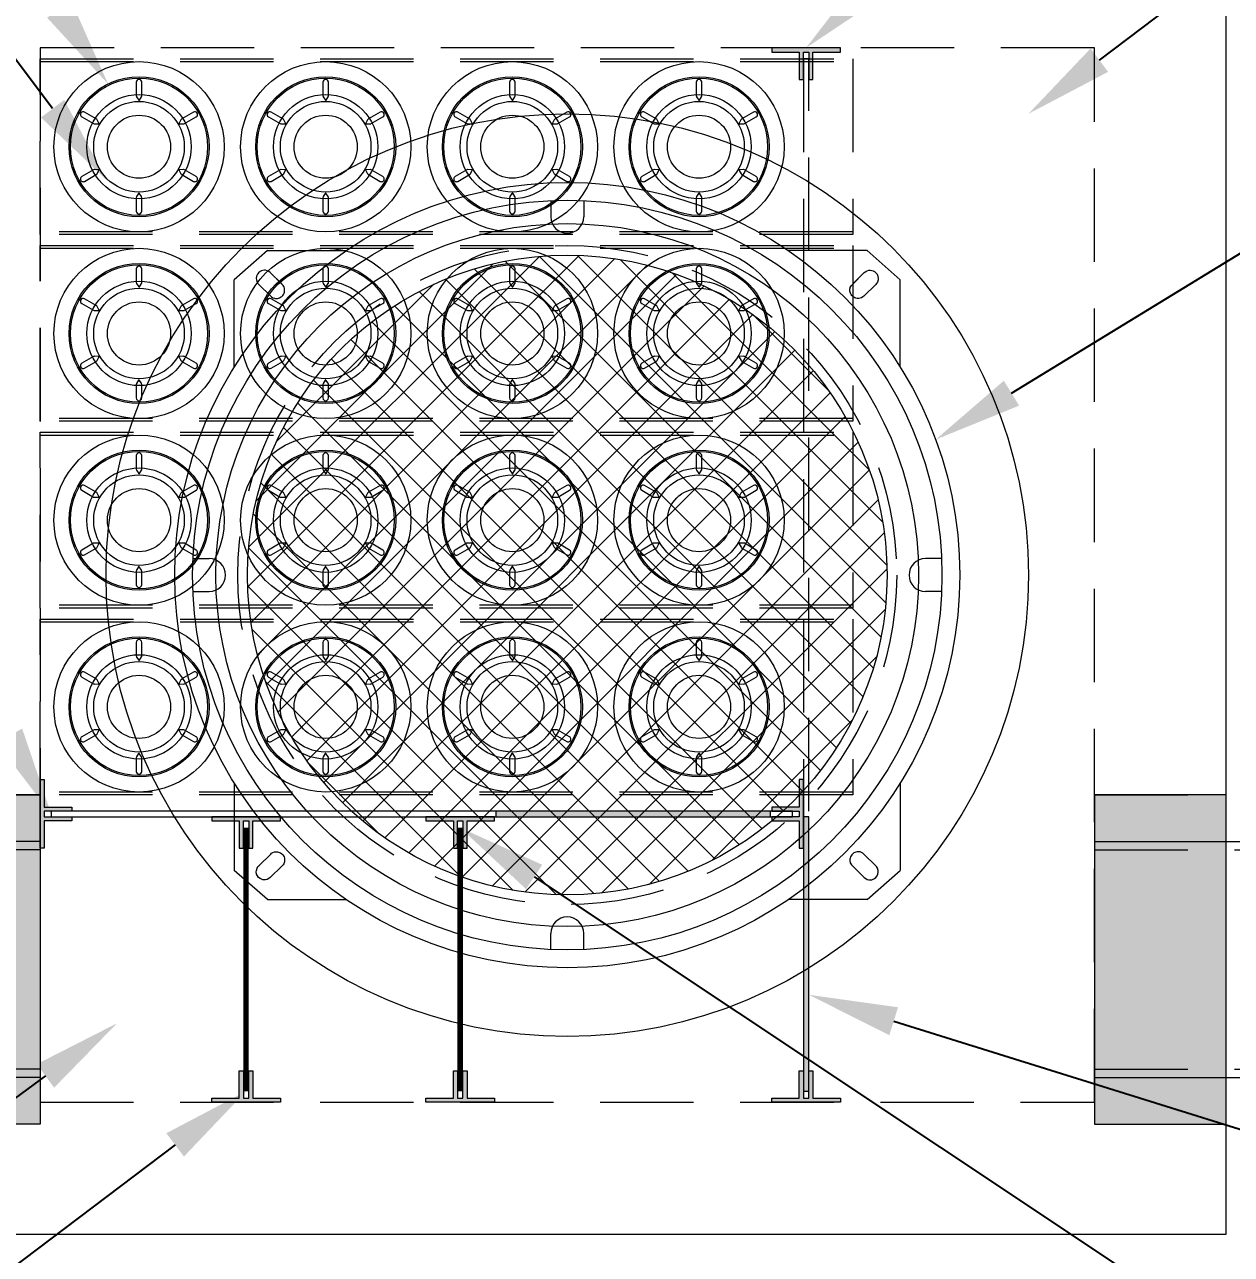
# Model space of a CAD drawing. Extents: x -1 to 216, y -5 to 280.
# Drawn here: x 99.44 to 131.76, y 171.05 to 203.98 of the extents above; entities that cross this region are included whole.
import ezdxf
from ezdxf import colors
from ezdxf.entities.mleader import LeaderData, LeaderLine
from ezdxf.math import Vec2, Vec3

# ---------------------------------------------------------------- set-up
doc = ezdxf.new("R2010")
doc.units = 0
doc.header["$LTSCALE"] = 10
doc.header["$MEASUREMENT"] = 0
doc.header["$PDMODE"] = 35
doc.linetypes.add('DASHED2', pattern=[0.375, 0.25, -0.125])
doc.linetypes.add('HIDDEN', pattern=[0.375, 0.25, -0.125])
doc.layers.get('Defpoints').update_dxf_attribs({"linetype": 'CONTINUOUS'})
for name, color, linetype, lineweight in [('CADdetails-1-ANNO', 41, 'CONTINUOUS', 5), ('CADdetails-2-HATCH', 8, 'CONTINUOUS', 5), ('CADdetails-3-FINE', 11, 'CONTINUOUS', 5), ('CADdetails-3-HIDDEN', 11, 'HIDDEN', 5), ('CADdetails-4-LIGHT', 3, 'CONTINUOUS', 13), ('CADdetails-5-MEDIUM', 4, 'CONTINUOUS', 18)]:
    doc.layers.add(name, color=color, linetype=linetype, lineweight=lineweight)
doc.styles.add('CADdetails-DIMENSIONS', font='ARIALN.TTF', dxfattribs={"height": 2.38})
doc.dimstyles.new('CADdetails-DIM', dxfattribs={"dimtxt": 2.38, "dimasz": 2.38, "dimexe": 0.5, "dimexo": 1.5, "dimgap": 1, "dimtad": 0, "dimzin": 0, "dimdsep": 46, "dimtxsty": 'CADdetails-DIMENSIONS', "dimcen": 1, "dimclrd": 256, "dimclre": 256, "dimclrt": 256, "dimadec": 0, "dimazin": 0, "dimtfac": 1, "dimtofl": 0, "dimtmove": 0, "dimatfit": 3, "dimfxl": 1, "dimtolj": 1, "dimtzin": 0, "dimarcsym": 0})

# ---------------------------------------------------------------- blocks, each defined once
blk = doc.blocks.new('*D6')
at = {"layer": 'CADdetails-1-ANNO', "lineweight": -2, "transparency": 16777216}
for p, q in [((99.856, 204.855), (99.856, 216.066)), ((128.087, 204.855), (128.087, 216.066)), ((102.236, 215.566), (112.035, 215.566)), ((125.707, 215.566), (115.908, 215.566))]:
    blk.add_line(p, q, dxfattribs=at)
at = {"layer": 'CADdetails-1-ANNO', "transparency": 16777216}
for points in [[(102.236, 215.962), (102.236, 215.169), (99.856, 215.566)], [(125.707, 215.962), (125.707, 215.169), (128.087, 215.566)]]:
    blk.add_solid(points, dxfattribs=at)
at = {"layer": 'Defpoints', "color": 0, "transparency": 16777216}
for p in [(128.087, 215.566), (99.856, 203.355), (128.087, 203.355)]:
    blk.add_point(p, dxfattribs=at)
at = {"layer": 'CADdetails-1-ANNO', "transparency": 16777216, "insert": (113.971, 215.566), "char_height": 2.38, "attachment_point": 5, "style": 'CADdetails-DIMENSIONS'}
blk.add_mtext("\\A1;4'", dxfattribs=at)
blk = doc.blocks.new('*D7')
at = {"layer": 'CADdetails-1-ANNO', "lineweight": -2, "transparency": 16777216}
for p, q in [((96.328, 208.358), (96.328, 210.96)), ((99.856, 204.855), (99.856, 210.96)), ((93.948, 210.46), (91.568, 210.46)), ((102.236, 210.46), (106.021, 210.46))]:
    blk.add_line(p, q, dxfattribs=at)
at = {"layer": 'CADdetails-1-ANNO', "transparency": 16777216}
for points in [[(93.948, 210.857), (93.948, 210.064), (96.328, 210.46)], [(102.236, 210.857), (102.236, 210.064), (99.856, 210.46)]]:
    blk.add_solid(points, dxfattribs=at)
at = {"layer": 'Defpoints', "color": 0, "transparency": 16777216}
for p in [(96.328, 210.46), (96.328, 206.858), (99.856, 203.355)]:
    blk.add_point(p, dxfattribs=at)
at = {"layer": 'CADdetails-1-ANNO', "transparency": 16777216, "insert": (108.151, 210.46), "char_height": 2.38, "attachment_point": 5, "style": 'CADdetails-DIMENSIONS'}
blk.add_mtext('\\A1;6"', dxfattribs=at)
blk = doc.blocks.new('*D9')
at = {"layer": 'CADdetails-1-ANNO', "lineweight": -2, "transparency": 16777216}
for p, q in [((78.783, 209.264), (78.783, 211.644)), ((94.828, 206.884), (78.283, 206.884)), ((98.356, 203.355), (78.283, 203.355)), ((78.783, 200.975), (78.783, 197.19))]:
    blk.add_line(p, q, dxfattribs=at)
at = {"layer": 'CADdetails-1-ANNO', "transparency": 16777216}
for points in [[(78.386, 209.264), (79.18, 209.264), (78.783, 206.884)], [(78.386, 200.975), (79.18, 200.975), (78.783, 203.355)]]:
    blk.add_solid(points, dxfattribs=at)
at = {"layer": 'Defpoints', "color": 0, "transparency": 16777216}
for p in [(96.328, 206.884), (78.783, 203.355), (99.856, 203.355)]:
    blk.add_point(p, dxfattribs=at)
at = {"layer": 'CADdetails-1-ANNO', "transparency": 16777216, "insert": (78.783, 195.061), "char_height": 2.38, "attachment_point": 5, "rotation": 90, "style": 'CADdetails-DIMENSIONS'}
blk.add_mtext('\\A1;6"', dxfattribs=at)
blk = doc.blocks.new('*D10')
at = {"layer": 'CADdetails-1-ANNO', "lineweight": -2, "transparency": 16777216}
for p, q in [((98.356, 203.355), (72.497, 203.355)), ((72.997, 200.975), (72.997, 190.967)), ((72.997, 177.505), (72.997, 187.094)), ((98.356, 175.125), (72.497, 175.125))]:
    blk.add_line(p, q, dxfattribs=at)
at = {"layer": 'CADdetails-1-ANNO', "transparency": 16777216}
for points in [[(72.601, 200.975), (73.394, 200.975), (72.997, 203.355)], [(72.601, 177.505), (73.394, 177.505), (72.997, 175.125)]]:
    blk.add_solid(points, dxfattribs=at)
at = {"layer": 'Defpoints', "color": 0, "transparency": 16777216}
for p in [(99.856, 203.355), (72.997, 175.125), (99.856, 175.125)]:
    blk.add_point(p, dxfattribs=at)
at = {"layer": 'CADdetails-1-ANNO', "transparency": 16777216, "insert": (72.997, 189.03), "char_height": 2.38, "attachment_point": 5, "rotation": 90, "style": 'CADdetails-DIMENSIONS'}
blk.add_mtext("\\A1;4'", dxfattribs=at)

msp = doc.modelspace()

# ---------------------------------------------------------------- hatches: boundary and pattern name
at = {"layer": 'CADdetails-2-HATCH'}
h = msp.add_hatch(dxfattribs=at)
h.set_pattern_fill('ANSI37', color=256, scale=5.881304)
h.set_pattern_definition([(45, (299.326, -559.113), (-0.5198387, 0.5198387), []), (135, (299.326, -559.113), (-0.5198387, -0.5198387), [])])
edge = h.paths.add_edge_path()
edge.add_arc((113.971, 189.24), 8.565, 0, 360)
h = msp.add_hatch(color=256, dxfattribs=at)
h.dxf.hatch_style = 1
h.paths.add_polyline_path([(99.856, 174.536), (96.328, 174.536), (96.328, 183.358), (99.856, 183.358)])
h = msp.add_hatch(color=256, dxfattribs=at)
h.dxf.hatch_style = 1
h.paths.add_polyline_path([(128.087, 174.536), (131.615, 174.536), (131.615, 183.358), (128.087, 183.358)])
h = msp.add_hatch(color=256, dxfattribs=at)
h.dxf.hatch_style = 1
h.paths.add_polyline_path([(119.412, 182.917), (112.06, 182.917), (112.06, 182.77), (119.412, 182.77)])
h = msp.add_hatch(color=256, dxfattribs=at)
h.dxf.hatch_style = 1
h.paths.add_polyline_path([(120.441, 182.77), (120.294, 182.77), (120.294, 175.419), (120.441, 175.419)])
at = {"layer": 'CADdetails-3-FINE'}
h = msp.add_hatch(color=256, dxfattribs=at)
h.dxf.hatch_style = 1
h.paths.add_polyline_path([(120.184, 203.244), (120.184, 202.509), (120.294, 202.509), (120.294, 203.244), (120.441, 203.244), (120.441, 202.509), (120.551, 202.509), (120.551, 203.244), (121.286, 203.244), (121.286, 203.355), (119.448, 203.355), (119.448, 203.244)])
h = msp.add_hatch(color=256, dxfattribs=at)
h.dxf.hatch_style = 1
h.paths.add_polyline_path([(99.967, 183.028), (100.702, 183.028), (100.702, 182.917), (99.967, 182.917), (99.967, 182.77), (100.702, 182.77), (100.702, 182.66), (99.967, 182.66), (99.967, 181.925), (99.856, 181.925), (99.856, 183.763), (99.967, 183.763)])
h = msp.add_hatch(color=256, dxfattribs=at)
h.dxf.hatch_style = 1
h.paths.add_polyline_path([(120.184, 183.028), (119.448, 183.028), (119.448, 182.917), (120.184, 182.917), (120.184, 182.77), (119.448, 182.77), (119.448, 182.66), (120.184, 182.66), (120.184, 181.925), (120.294, 181.925), (120.294, 183.763), (120.184, 183.763)])
h = msp.add_hatch(color=256, dxfattribs=at)
h.dxf.hatch_style = 1
h.paths.add_polyline_path([(105.186, 182.66), (105.186, 181.925), (105.297, 181.925), (105.297, 182.66), (105.444, 182.66), (105.444, 181.925), (105.554, 181.925), (105.554, 182.66), (106.289, 182.66), (106.289, 182.77), (104.451, 182.77), (104.451, 182.66)])
h = msp.add_hatch(color=256, dxfattribs=at)
h.dxf.hatch_style = 1
h.paths.add_polyline_path([(110.921, 182.66), (110.921, 181.925), (111.031, 181.925), (111.031, 182.66), (111.178, 182.66), (111.178, 181.925), (111.288, 181.925), (111.288, 182.66), (112.023, 182.66), (112.023, 182.77), (110.185, 182.77), (110.185, 182.66)])
h = msp.add_hatch(color=256, dxfattribs=at)
h.dxf.hatch_style = 1
h.paths.add_polyline_path([(105.186, 175.235), (105.186, 175.97), (105.297, 175.97), (105.297, 175.235), (105.444, 175.235), (105.444, 175.97), (105.554, 175.97), (105.554, 175.235), (106.289, 175.235), (106.289, 175.125), (104.451, 175.125), (104.451, 175.235)])
h = msp.add_hatch(color=256, dxfattribs=at)
h.dxf.hatch_style = 1
h.paths.add_polyline_path([(110.921, 175.235), (110.921, 175.97), (111.031, 175.97), (111.031, 175.235), (111.178, 175.235), (111.178, 175.97), (111.288, 175.97), (111.288, 175.235), (112.023, 175.235), (112.023, 175.125), (110.185, 175.125), (110.185, 175.235)])
h = msp.add_hatch(color=256, dxfattribs=at)
h.dxf.hatch_style = 1
h.paths.add_polyline_path([(120.184, 175.235), (120.184, 175.97), (120.294, 175.97), (120.294, 175.235), (120.441, 175.235), (120.441, 175.97), (120.551, 175.97), (120.551, 175.235), (121.286, 175.235), (121.286, 175.125), (119.448, 175.125), (119.448, 175.235)])

# ---------------------------------------------------------------- linework, layer by layer
at = {"layer": 'CADdetails-2-HATCH', "linetype": 'DASHED2'}
for p, q in [((99.856, 202.987), (121.617, 202.987)), ((121.617, 198.429), (99.856, 198.429)), ((99.856, 197.988), (121.617, 197.988)), ((121.617, 193.43), (99.856, 193.43)), ((99.856, 192.989), (121.617, 192.989)), ((121.617, 188.431), (99.856, 188.431)), ((99.856, 187.99), (121.617, 187.99)), ((121.617, 183.432), (99.856, 183.432))]:
    msp.add_line(p, q, dxfattribs=at)
at = {"layer": 'CADdetails-2-HATCH'}
for p, q in [((113.53, 199.265), (113.53, 198.834)), ((114.413, 199.265), (114.413, 198.834)), ((103.946, 189.681), (104.378, 189.681)), ((123.997, 189.681), (123.565, 189.681)), ((103.946, 188.799), (104.378, 188.799)), ((123.997, 188.799), (123.565, 188.799)), ((113.53, 179.214), (113.53, 179.646)), ((114.413, 179.214), (114.413, 179.646))]:
    msp.add_line(p, q, dxfattribs=at)
at = {"layer": 'CADdetails-2-HATCH', "linetype": 'DASHED2'}
for points in [[(99.856, 203.061), (121.617, 203.061), (121.617, 198.356), (99.856, 198.356)], [(99.856, 198.062), (121.617, 198.062), (121.617, 193.357), (99.856, 193.357)], [(99.856, 193.062), (121.617, 193.062), (121.617, 188.357), (99.856, 188.357)], [(99.856, 188.063), (121.617, 188.063), (121.617, 183.358), (99.856, 183.358)]]:
    msp.add_lwpolyline(points, close=True, dxfattribs=at)
at = {"layer": 'CADdetails-2-HATCH'}
for points in [[(102.429, 202.075, 0.143172), (102.439, 202.043), (102.495, 201.956, 0.555128), (102.515, 201.956), (102.568, 202.044, 0.137274), (102.576, 202.074), (102.576, 202.436, 1), (102.429, 202.436)], [(107.429, 202.075, 0.143172), (107.438, 202.043), (107.494, 201.956, 0.555128), (107.514, 201.956), (107.567, 202.044, 0.137274), (107.576, 202.074), (107.576, 202.436, 1), (107.429, 202.436)], [(112.428, 202.075, 0.143172), (112.437, 202.043), (112.493, 201.956, 0.555128), (112.513, 201.956), (112.566, 202.044, 0.137274), (112.575, 202.074), (112.575, 202.436, 1), (112.428, 202.436)], [(117.427, 202.075, 0.143172), (117.436, 202.043), (117.492, 201.956, 0.555128), (117.512, 201.956), (117.565, 202.044, 0.137274), (117.574, 202.074), (117.574, 202.436, 1), (117.427, 202.436)], [(101.283, 201.328, 0.143172), (101.315, 201.32), (101.418, 201.325, 0.555128), (101.428, 201.342), (101.379, 201.432, 0.137274), (101.357, 201.455), (101.044, 201.636, 1), (100.97, 201.508)], [(103.65, 201.455, 0.143172), (103.627, 201.431), (103.579, 201.339, 0.555128), (103.589, 201.322), (103.692, 201.32, 0.137274), (103.723, 201.328), (104.036, 201.508, 1), (103.962, 201.636)], [(106.282, 201.328, 0.143172), (106.314, 201.32), (106.418, 201.325, 0.555128), (106.427, 201.342), (106.378, 201.432, 0.137274), (106.356, 201.455), (106.043, 201.636, 1), (105.969, 201.508)], [(108.649, 201.455, 0.143172), (108.626, 201.431), (108.578, 201.339, 0.555128), (108.588, 201.322), (108.691, 201.32, 0.137274), (108.722, 201.328), (109.035, 201.508, 1), (108.961, 201.636)], [(111.281, 201.328, 0.143172), (111.313, 201.32), (111.417, 201.325, 0.555128), (111.426, 201.342), (111.377, 201.432, 0.137274), (111.355, 201.455), (111.042, 201.636, 1), (110.968, 201.508)], [(113.648, 201.455, 0.143172), (113.625, 201.431), (113.577, 201.339, 0.555128), (113.587, 201.322), (113.69, 201.32, 0.137274), (113.721, 201.328), (114.034, 201.508, 1), (113.961, 201.636)], [(116.28, 201.328, 0.143172), (116.312, 201.32), (116.416, 201.325, 0.555128), (116.426, 201.342), (116.376, 201.432, 0.137274), (116.354, 201.455), (116.041, 201.636, 1), (115.967, 201.508)], [(118.647, 201.455, 0.143172), (118.624, 201.431), (118.576, 201.339, 0.555128), (118.587, 201.322), (118.689, 201.32, 0.137274), (118.72, 201.328), (119.033, 201.508, 1), (118.96, 201.636)], [(101.356, 199.961, 0.143172), (101.379, 199.985), (101.427, 200.077, 0.555128), (101.417, 200.094), (101.314, 200.097, 0.137274), (101.283, 200.089), (100.97, 199.908, 1), (101.044, 199.781)], [(103.723, 200.089, 0.143172), (103.691, 200.096), (103.587, 200.092, 0.555128), (103.578, 200.074), (103.627, 199.984, 0.137274), (103.649, 199.961), (103.962, 199.781, 1), (104.036, 199.908)], [(106.355, 199.961, 0.143172), (106.378, 199.985), (106.426, 200.077, 0.555128), (106.416, 200.094), (106.313, 200.097, 0.137274), (106.282, 200.089), (105.969, 199.908, 1), (106.043, 199.781)], [(108.722, 200.089, 0.143172), (108.69, 200.096), (108.587, 200.092, 0.555128), (108.577, 200.074), (108.626, 199.984, 0.137274), (108.648, 199.961), (108.961, 199.781, 1), (109.035, 199.908)], [(111.355, 199.961, 0.143172), (111.377, 199.985), (111.425, 200.077, 0.555128), (111.415, 200.094), (111.312, 200.097, 0.137274), (111.281, 200.089), (110.968, 199.908, 1), (111.042, 199.781)], [(113.721, 200.089, 0.143172), (113.689, 200.096), (113.586, 200.092, 0.555128), (113.576, 200.074), (113.625, 199.984, 0.137274), (113.648, 199.961), (113.961, 199.781, 1), (114.034, 199.908)], [(116.354, 199.961, 0.143172), (116.376, 199.985), (116.424, 200.077, 0.555128), (116.414, 200.094), (116.311, 200.097, 0.137274), (116.28, 200.089), (115.967, 199.908, 1), (116.041, 199.781)], [(118.72, 200.089, 0.143172), (118.688, 200.096), (118.585, 200.092, 0.555128), (118.575, 200.074), (118.625, 199.984, 0.137274), (118.647, 199.961), (118.96, 199.781, 1), (119.033, 199.908)], [(102.576, 199.342, 0.143172), (102.567, 199.373), (102.511, 199.461, 0.555128), (102.491, 199.46), (102.438, 199.373, 0.137274), (102.429, 199.342), (102.429, 198.981, 1), (102.576, 198.981)], [(107.576, 199.342, 0.143172), (107.566, 199.373), (107.51, 199.461, 0.555128), (107.491, 199.46), (107.437, 199.373, 0.137274), (107.429, 199.342), (107.429, 198.981, 1), (107.576, 198.981)], [(112.575, 199.342, 0.143172), (112.565, 199.373), (112.51, 199.461, 0.555128), (112.49, 199.46), (112.436, 199.373, 0.137274), (112.428, 199.342), (112.428, 198.981, 1), (112.575, 198.981)], [(117.574, 199.342, 0.143172), (117.565, 199.373), (117.509, 199.461, 0.555128), (117.489, 199.46), (117.435, 199.373, 0.137274), (117.427, 199.342), (117.427, 198.981, 1), (117.574, 198.981)], [(102.429, 197.076, 0.143172), (102.439, 197.044), (102.495, 196.957, 0.555128), (102.515, 196.957), (102.568, 197.045, 0.137274), (102.576, 197.075), (102.576, 197.437, 1), (102.429, 197.437)], [(107.429, 197.076, 0.143172), (107.438, 197.044), (107.494, 196.957, 0.555128), (107.514, 196.957), (107.567, 197.045, 0.137274), (107.576, 197.075), (107.576, 197.437, 1), (107.429, 197.437)], [(112.428, 197.076, 0.143172), (112.437, 197.044), (112.493, 196.957, 0.555128), (112.513, 196.957), (112.566, 197.045, 0.137274), (112.575, 197.075), (112.575, 197.437, 1), (112.428, 197.437)], [(117.427, 197.076, 0.143172), (117.436, 197.044), (117.492, 196.957, 0.555128), (117.512, 196.957), (117.565, 197.045, 0.137274), (117.574, 197.075), (117.574, 197.437, 1), (117.427, 197.437)], [(101.283, 196.329, 0.143172), (101.315, 196.321), (101.418, 196.326, 0.555128), (101.428, 196.343), (101.379, 196.433, 0.137274), (101.357, 196.456), (101.044, 196.637, 1), (100.97, 196.509)], [(103.65, 196.456, 0.143172), (103.627, 196.432), (103.579, 196.34, 0.555128), (103.589, 196.323), (103.692, 196.321, 0.137274), (103.723, 196.328), (104.036, 196.509, 1), (103.962, 196.637)], [(106.282, 196.329, 0.143172), (106.314, 196.321), (106.418, 196.326, 0.555128), (106.427, 196.343), (106.378, 196.433, 0.137274), (106.356, 196.456), (106.043, 196.637, 1), (105.969, 196.509)], [(108.649, 196.456, 0.143172), (108.626, 196.432), (108.578, 196.34, 0.555128), (108.588, 196.323), (108.691, 196.321, 0.137274), (108.722, 196.328), (109.035, 196.509, 1), (108.961, 196.637)], [(111.281, 196.329, 0.143172), (111.313, 196.321), (111.417, 196.326, 0.555128), (111.426, 196.343), (111.377, 196.433, 0.137274), (111.355, 196.456), (111.042, 196.637, 1), (110.968, 196.509)], [(113.648, 196.456, 0.143172), (113.625, 196.432), (113.577, 196.34, 0.555128), (113.587, 196.323), (113.69, 196.321, 0.137274), (113.721, 196.328), (114.034, 196.509, 1), (113.961, 196.637)], [(116.28, 196.329, 0.143172), (116.312, 196.321), (116.416, 196.326, 0.555128), (116.426, 196.343), (116.376, 196.433, 0.137274), (116.354, 196.456), (116.041, 196.637, 1), (115.967, 196.509)], [(118.647, 196.456, 0.143172), (118.624, 196.432), (118.576, 196.34, 0.555128), (118.587, 196.323), (118.689, 196.321, 0.137274), (118.72, 196.328), (119.033, 196.509, 1), (118.96, 196.637)], [(101.356, 194.962, 0.143172), (101.379, 194.986), (101.427, 195.078, 0.555128), (101.417, 195.095), (101.314, 195.098, 0.137274), (101.283, 195.09), (100.97, 194.909, 1), (101.044, 194.782)], [(103.723, 195.089, 0.143172), (103.691, 195.097), (103.587, 195.093, 0.555128), (103.578, 195.075), (103.627, 194.985, 0.137274), (103.649, 194.962), (103.962, 194.782, 1), (104.036, 194.909)], [(106.355, 194.962, 0.143172), (106.378, 194.986), (106.426, 195.078, 0.555128), (106.416, 195.095), (106.313, 195.098, 0.137274), (106.282, 195.09), (105.969, 194.909, 1), (106.043, 194.782)], [(108.722, 195.089, 0.143172), (108.69, 195.097), (108.587, 195.093, 0.555128), (108.577, 195.075), (108.626, 194.985, 0.137274), (108.648, 194.962), (108.961, 194.782, 1), (109.035, 194.909)], [(111.355, 194.962, 0.143172), (111.377, 194.986), (111.425, 195.078, 0.555128), (111.415, 195.095), (111.312, 195.098, 0.137274), (111.281, 195.09), (110.968, 194.909, 1), (111.042, 194.782)], [(113.721, 195.089, 0.143172), (113.689, 195.097), (113.586, 195.093, 0.555128), (113.576, 195.075), (113.625, 194.985, 0.137274), (113.648, 194.962), (113.961, 194.782, 1), (114.034, 194.909)], [(116.354, 194.962, 0.143172), (116.376, 194.986), (116.424, 195.078, 0.555128), (116.414, 195.095), (116.311, 195.098, 0.137274), (116.28, 195.09), (115.967, 194.909, 1), (116.041, 194.782)], [(118.72, 195.089, 0.143172), (118.688, 195.097), (118.585, 195.093, 0.555128), (118.575, 195.075), (118.625, 194.985, 0.137274), (118.647, 194.962), (118.96, 194.782, 1), (119.033, 194.909)], [(102.576, 194.343, 0.143172), (102.567, 194.374), (102.511, 194.462, 0.555128), (102.491, 194.461), (102.438, 194.373, 0.137274), (102.429, 194.343), (102.429, 193.981, 1), (102.576, 193.981)], [(107.576, 194.343, 0.143172), (107.566, 194.374), (107.51, 194.462, 0.555128), (107.491, 194.461), (107.437, 194.373, 0.137274), (107.429, 194.343), (107.429, 193.981, 1), (107.576, 193.981)], [(112.575, 194.343, 0.143172), (112.565, 194.374), (112.51, 194.462, 0.555128), (112.49, 194.461), (112.436, 194.373, 0.137274), (112.428, 194.343), (112.428, 193.981, 1), (112.575, 193.981)], [(117.574, 194.343, 0.143172), (117.565, 194.374), (117.509, 194.462, 0.555128), (117.489, 194.461), (117.435, 194.373, 0.137274), (117.427, 194.343), (117.427, 193.981, 1), (117.574, 193.981)], [(102.429, 192.076, 0.143172), (102.439, 192.045), (102.495, 191.957, 0.555128), (102.515, 191.958), (102.568, 192.046, 0.137274), (102.576, 192.076), (102.576, 192.438, 1), (102.429, 192.438)], [(107.429, 192.076, 0.143172), (107.438, 192.045), (107.494, 191.957, 0.555128), (107.514, 191.958), (107.567, 192.046, 0.137274), (107.576, 192.076), (107.576, 192.438, 1), (107.429, 192.438)], [(112.428, 192.076, 0.143172), (112.437, 192.045), (112.493, 191.957, 0.555128), (112.513, 191.958), (112.566, 192.046, 0.137274), (112.575, 192.076), (112.575, 192.438, 1), (112.428, 192.438)], [(117.427, 192.076, 0.143172), (117.436, 192.045), (117.492, 191.957, 0.555128), (117.512, 191.958), (117.565, 192.046, 0.137274), (117.574, 192.076), (117.574, 192.438, 1), (117.427, 192.438)], [(101.283, 191.33, 0.143172), (101.315, 191.322), (101.418, 191.326, 0.555128), (101.428, 191.344), (101.379, 191.434, 0.137274), (101.357, 191.457), (101.044, 191.637, 1), (100.97, 191.51)], [(103.65, 191.457, 0.143172), (103.627, 191.433), (103.579, 191.341, 0.555128), (103.589, 191.324), (103.692, 191.322, 0.137274), (103.723, 191.329), (104.036, 191.51, 1), (103.962, 191.637)], [(106.282, 191.33, 0.143172), (106.314, 191.322), (106.418, 191.326, 0.555128), (106.427, 191.344), (106.378, 191.434, 0.137274), (106.356, 191.457), (106.043, 191.637, 1), (105.969, 191.51)], [(108.649, 191.457, 0.143172), (108.626, 191.433), (108.578, 191.341, 0.555128), (108.588, 191.324), (108.691, 191.322, 0.137274), (108.722, 191.329), (109.035, 191.51, 1), (108.961, 191.637)], [(111.281, 191.33, 0.143172), (111.313, 191.322), (111.417, 191.326, 0.555128), (111.426, 191.344), (111.377, 191.434, 0.137274), (111.355, 191.457), (111.042, 191.637, 1), (110.968, 191.51)], [(113.648, 191.457, 0.143172), (113.625, 191.433), (113.577, 191.341, 0.555128), (113.587, 191.324), (113.69, 191.322, 0.137274), (113.721, 191.329), (114.034, 191.51, 1), (113.961, 191.637)], [(116.28, 191.33, 0.143172), (116.312, 191.322), (116.416, 191.326, 0.555128), (116.426, 191.344), (116.376, 191.434, 0.137274), (116.354, 191.457), (116.041, 191.637, 1), (115.967, 191.51)], [(118.647, 191.457, 0.143172), (118.624, 191.433), (118.576, 191.341, 0.555128), (118.587, 191.324), (118.689, 191.322, 0.137274), (118.72, 191.329), (119.033, 191.51, 1), (118.96, 191.637)], [(101.356, 189.963, 0.143172), (101.379, 189.987), (101.427, 190.079, 0.555128), (101.417, 190.096), (101.314, 190.098, 0.137274), (101.283, 190.091), (100.97, 189.91, 1), (101.044, 189.782)], [(103.723, 190.09, 0.143172), (103.691, 190.098), (103.587, 190.094, 0.555128), (103.578, 190.076), (103.627, 189.986, 0.137274), (103.649, 189.963), (103.962, 189.782, 1), (104.036, 189.91)], [(106.355, 189.963, 0.143172), (106.378, 189.987), (106.426, 190.079, 0.555128), (106.416, 190.096), (106.313, 190.098, 0.137274), (106.282, 190.091), (105.969, 189.91, 1), (106.043, 189.782)], [(108.722, 190.09, 0.143172), (108.69, 190.098), (108.587, 190.094, 0.555128), (108.577, 190.076), (108.626, 189.986, 0.137274), (108.648, 189.963), (108.961, 189.782, 1), (109.035, 189.91)], [(111.355, 189.963, 0.143172), (111.377, 189.987), (111.425, 190.079, 0.555128), (111.415, 190.096), (111.312, 190.098, 0.137274), (111.281, 190.091), (110.968, 189.91, 1), (111.042, 189.782)], [(113.721, 190.09, 0.143172), (113.689, 190.098), (113.586, 190.094, 0.555128), (113.576, 190.076), (113.625, 189.986, 0.137274), (113.648, 189.963), (113.961, 189.782, 1), (114.034, 189.91)], [(116.354, 189.963, 0.143172), (116.376, 189.987), (116.424, 190.079, 0.555128), (116.414, 190.096), (116.311, 190.098, 0.137274), (116.28, 190.091), (115.967, 189.91, 1), (116.041, 189.782)], [(118.72, 190.09, 0.143172), (118.688, 190.098), (118.585, 190.094, 0.555128), (118.575, 190.076), (118.625, 189.986, 0.137274), (118.647, 189.963), (118.96, 189.782, 1), (119.033, 189.91)], [(102.576, 189.343, 0.143172), (102.567, 189.375), (102.511, 189.463, 0.555128), (102.491, 189.462), (102.438, 189.374, 0.137274), (102.429, 189.344), (102.429, 188.982, 1), (102.576, 188.982)], [(107.576, 189.343, 0.143172), (107.566, 189.375), (107.51, 189.463, 0.555128), (107.491, 189.462), (107.437, 189.374, 0.137274), (107.429, 189.344), (107.429, 188.982, 1), (107.576, 188.982)], [(112.575, 189.343, 0.143172), (112.565, 189.375), (112.51, 189.463, 0.555128), (112.49, 189.462), (112.436, 189.374, 0.137274), (112.428, 189.344), (112.428, 188.982, 1), (112.575, 188.982)], [(117.574, 189.343, 0.143172), (117.565, 189.375), (117.509, 189.463, 0.555128), (117.489, 189.462), (117.435, 189.374, 0.137274), (117.427, 189.344), (117.427, 188.982, 1), (117.574, 188.982)], [(102.429, 187.077, 0.143172), (102.439, 187.046), (102.495, 186.958, 0.555128), (102.515, 186.959), (102.568, 187.047, 0.137274), (102.576, 187.077), (102.576, 187.438, 1), (102.429, 187.438)], [(107.429, 187.077, 0.143172), (107.438, 187.046), (107.494, 186.958, 0.555128), (107.514, 186.959), (107.567, 187.047, 0.137274), (107.576, 187.077), (107.576, 187.438, 1), (107.429, 187.438)], [(112.428, 187.077, 0.143172), (112.437, 187.046), (112.493, 186.958, 0.555128), (112.513, 186.959), (112.566, 187.047, 0.137274), (112.575, 187.077), (112.575, 187.438, 1), (112.428, 187.438)], [(117.427, 187.077, 0.143172), (117.436, 187.046), (117.492, 186.958, 0.555128), (117.512, 186.959), (117.565, 187.047, 0.137274), (117.574, 187.077), (117.574, 187.438, 1), (117.427, 187.438)], [(101.283, 186.33, 0.143172), (101.315, 186.323), (101.418, 186.327, 0.555128), (101.428, 186.345), (101.379, 186.435, 0.137274), (101.357, 186.458), (101.044, 186.638, 1), (100.97, 186.511)], [(103.65, 186.458, 0.143172), (103.627, 186.434), (103.579, 186.342, 0.555128), (103.589, 186.325), (103.692, 186.322, 0.137274), (103.723, 186.33), (104.036, 186.511, 1), (103.962, 186.638)], [(106.282, 186.33, 0.143172), (106.314, 186.323), (106.418, 186.327, 0.555128), (106.427, 186.345), (106.378, 186.435, 0.137274), (106.356, 186.458), (106.043, 186.638, 1), (105.969, 186.511)], [(108.649, 186.458, 0.143172), (108.626, 186.434), (108.578, 186.342, 0.555128), (108.588, 186.325), (108.691, 186.322, 0.137274), (108.722, 186.33), (109.035, 186.511, 1), (108.961, 186.638)], [(111.281, 186.33, 0.143172), (111.313, 186.323), (111.417, 186.327, 0.555128), (111.426, 186.345), (111.377, 186.435, 0.137274), (111.355, 186.458), (111.042, 186.638, 1), (110.968, 186.511)], [(113.648, 186.458, 0.143172), (113.625, 186.434), (113.577, 186.342, 0.555128), (113.587, 186.325), (113.69, 186.322, 0.137274), (113.721, 186.33), (114.034, 186.511, 1), (113.961, 186.638)], [(116.28, 186.33, 0.143172), (116.312, 186.323), (116.416, 186.327, 0.555128), (116.426, 186.345), (116.376, 186.435, 0.137274), (116.354, 186.458), (116.041, 186.638, 1), (115.967, 186.511)], [(118.647, 186.458, 0.143172), (118.624, 186.434), (118.576, 186.342, 0.555128), (118.587, 186.325), (118.689, 186.322, 0.137274), (118.72, 186.33), (119.033, 186.511, 1), (118.96, 186.638)], [(101.356, 184.964, 0.143172), (101.379, 184.988), (101.427, 185.08, 0.555128), (101.417, 185.097), (101.314, 185.099, 0.137274), (101.283, 185.091), (100.97, 184.911, 1), (101.044, 184.783)], [(103.723, 185.091, 0.143172), (103.691, 185.099), (103.587, 185.094, 0.555128), (103.578, 185.077), (103.627, 184.987, 0.137274), (103.649, 184.964), (103.962, 184.783, 1), (104.036, 184.911)], [(106.355, 184.964, 0.143172), (106.378, 184.988), (106.426, 185.08, 0.555128), (106.416, 185.097), (106.313, 185.099, 0.137274), (106.282, 185.091), (105.969, 184.911, 1), (106.043, 184.783)], [(108.722, 185.091, 0.143172), (108.69, 185.099), (108.587, 185.094, 0.555128), (108.577, 185.077), (108.626, 184.987, 0.137274), (108.648, 184.964), (108.961, 184.783, 1), (109.035, 184.911)], [(111.355, 184.964, 0.143172), (111.377, 184.988), (111.425, 185.08, 0.555128), (111.415, 185.097), (111.312, 185.099, 0.137274), (111.281, 185.091), (110.968, 184.911, 1), (111.042, 184.783)], [(113.721, 185.091, 0.143172), (113.689, 185.099), (113.586, 185.094, 0.555128), (113.576, 185.077), (113.625, 184.987, 0.137274), (113.648, 184.964), (113.961, 184.783, 1), (114.034, 184.911)], [(116.354, 184.964, 0.143172), (116.376, 184.988), (116.424, 185.08, 0.555128), (116.414, 185.097), (116.311, 185.099, 0.137274), (116.28, 185.091), (115.967, 184.911, 1), (116.041, 184.783)], [(118.72, 185.091, 0.143172), (118.688, 185.099), (118.585, 185.094, 0.555128), (118.575, 185.077), (118.625, 184.987, 0.137274), (118.647, 184.964), (118.96, 184.783, 1), (119.033, 184.911)], [(102.576, 184.344, 0.143172), (102.567, 184.376), (102.511, 184.463, 0.555128), (102.491, 184.463), (102.438, 184.375, 0.137274), (102.429, 184.345), (102.429, 183.983, 1), (102.576, 183.983)], [(107.576, 184.344, 0.143172), (107.566, 184.376), (107.51, 184.463, 0.555128), (107.491, 184.463), (107.437, 184.375, 0.137274), (107.429, 184.345), (107.429, 183.983, 1), (107.576, 183.983)], [(112.575, 184.344, 0.143172), (112.565, 184.376), (112.51, 184.463, 0.555128), (112.49, 184.463), (112.436, 184.375, 0.137274), (112.428, 184.345), (112.428, 183.983, 1), (112.575, 183.983)], [(117.574, 184.344, 0.143172), (117.565, 184.376), (117.509, 184.463, 0.555128), (117.489, 184.463), (117.435, 184.375, 0.137274), (117.427, 184.345), (117.427, 183.983, 1), (117.574, 183.983)]]:
    msp.add_lwpolyline(points, format="xyb", close=True, dxfattribs=at)
at = {"layer": 'CADdetails-2-HATCH', "flags": 128}
for points in [[(106.325, 197.035), (106.016, 197.338), (105.98, 197.366), (105.939, 197.387), (105.892, 197.399), (105.862, 197.401), (105.816, 197.396), (105.779, 197.385), (105.743, 197.366), (105.705, 197.335), (105.672, 197.292), (105.651, 197.245), (105.642, 197.181), (105.645, 197.146), (105.663, 197.086), (105.688, 197.045), (105.708, 197.023), (106.029, 196.71), (106.053, 196.689), (106.091, 196.667), (106.131, 196.653), (106.159, 196.648), (106.183, 196.647), (106.21, 196.648), (106.24, 196.654), (106.268, 196.664), (106.293, 196.677), (106.327, 196.7), (106.351, 196.725), (106.372, 196.755), (106.387, 196.785), (106.397, 196.816), (106.401, 196.843), (106.403, 196.867), (106.401, 196.896), (106.397, 196.918), (106.391, 196.939), (106.379, 196.967), (106.36, 196.997), (106.346, 197.014), (106.183, 197.174)], [(121.618, 197.035), (121.927, 197.338), (121.963, 197.366), (122.004, 197.387), (122.051, 197.399), (122.081, 197.401), (122.127, 197.396), (122.164, 197.385), (122.2, 197.366), (122.238, 197.335), (122.271, 197.292), (122.292, 197.245), (122.301, 197.181), (122.298, 197.146), (122.28, 197.086), (122.255, 197.045), (122.235, 197.023), (121.914, 196.71), (121.89, 196.689), (121.852, 196.667), (121.812, 196.653), (121.784, 196.648), (121.76, 196.647), (121.733, 196.648), (121.703, 196.654), (121.675, 196.664), (121.65, 196.677), (121.616, 196.7), (121.592, 196.725), (121.571, 196.755), (121.556, 196.785), (121.546, 196.816), (121.542, 196.843), (121.54, 196.867), (121.542, 196.896), (121.546, 196.918), (121.552, 196.939), (121.564, 196.967), (121.583, 196.997), (121.597, 197.014), (121.76, 197.174)], [(106.325, 181.444), (106.016, 181.141), (105.98, 181.113), (105.939, 181.092), (105.892, 181.08), (105.862, 181.078), (105.816, 181.083), (105.779, 181.095), (105.743, 181.113), (105.705, 181.144), (105.672, 181.187), (105.651, 181.234), (105.642, 181.299), (105.645, 181.333), (105.663, 181.393), (105.688, 181.434), (105.708, 181.456), (106.029, 181.77), (106.053, 181.79), (106.091, 181.813), (106.131, 181.827), (106.159, 181.831), (106.183, 181.833), (106.21, 181.831), (106.24, 181.825), (106.268, 181.815), (106.293, 181.803), (106.327, 181.779), (106.351, 181.754), (106.372, 181.724), (106.387, 181.695), (106.397, 181.663), (106.401, 181.637), (106.403, 181.612), (106.401, 181.583), (106.397, 181.561), (106.391, 181.54), (106.379, 181.513), (106.36, 181.482), (106.346, 181.465), (106.183, 181.305)], [(121.618, 181.444), (121.927, 181.141), (121.963, 181.113), (122.004, 181.092), (122.051, 181.08), (122.081, 181.078), (122.127, 181.083), (122.164, 181.095), (122.2, 181.113), (122.238, 181.144), (122.271, 181.187), (122.292, 181.234), (122.301, 181.299), (122.298, 181.333), (122.28, 181.393), (122.255, 181.434), (122.235, 181.456), (121.914, 181.77), (121.89, 181.79), (121.852, 181.813), (121.812, 181.827), (121.784, 181.831), (121.76, 181.833), (121.733, 181.831), (121.703, 181.825), (121.675, 181.815), (121.65, 181.803), (121.616, 181.779), (121.592, 181.754), (121.571, 181.724), (121.556, 181.695), (121.546, 181.663), (121.542, 181.637), (121.54, 181.612), (121.542, 181.583), (121.546, 181.561), (121.552, 181.54), (121.564, 181.513), (121.583, 181.482), (121.597, 181.465), (121.76, 181.305)]]:
    msp.add_lwpolyline(points, dxfattribs=at)
at = {"layer": 'CADdetails-2-HATCH'}
for centre, radius in [((102.503, 200.708), 1.875), ((102.503, 200.708), 1.838), ((107.502, 200.708), 1.875), ((107.502, 200.708), 1.838), ((112.501, 200.708), 1.875), ((112.501, 200.708), 1.838), ((117.5, 200.708), 1.875), ((117.5, 200.708), 1.838), ((102.503, 200.708), 1.397), ((102.503, 200.708), 1.213), ((107.502, 200.708), 1.397), ((107.502, 200.708), 1.213), ((112.501, 200.708), 1.397), ((112.501, 200.708), 1.213), ((117.5, 200.708), 1.397), ((117.5, 200.708), 1.213), ((113.971, 189.24), 10.035), ((102.503, 195.709), 1.875), ((113.971, 189.24), 8.565), ((107.502, 195.709), 1.875), ((112.501, 195.709), 1.875), ((117.5, 195.709), 1.875), ((102.503, 195.709), 1.838), ((107.502, 195.709), 1.838), ((112.501, 195.709), 1.838), ((117.5, 195.709), 1.838), ((102.503, 195.709), 1.397), ((102.503, 195.709), 1.213), ((107.502, 195.709), 1.397), ((107.502, 195.709), 1.213), ((112.501, 195.709), 1.397), ((112.501, 195.709), 1.213), ((117.5, 195.709), 1.397), ((117.5, 195.709), 1.213), ((102.503, 190.71), 1.875), ((102.503, 190.71), 1.838), ((107.502, 190.71), 1.875), ((107.502, 190.71), 1.838), ((112.501, 190.71), 1.875), ((112.501, 190.71), 1.838), ((117.5, 190.71), 1.875), ((117.5, 190.71), 1.838), ((102.503, 190.71), 1.397), ((107.502, 190.71), 1.397), ((112.501, 190.71), 1.397), ((117.5, 190.71), 1.397), ((102.503, 190.71), 1.213), ((107.502, 190.71), 1.213), ((112.501, 190.71), 1.213), ((117.5, 190.71), 1.213), ((102.503, 185.711), 1.875), ((102.503, 185.711), 1.838), ((107.502, 185.711), 1.875), ((107.502, 185.711), 1.838), ((112.501, 185.711), 1.875), ((112.501, 185.711), 1.838), ((117.5, 185.711), 1.875), ((117.5, 185.711), 1.838), ((102.503, 185.711), 1.397), ((107.502, 185.711), 1.397), ((112.501, 185.711), 1.397), ((117.5, 185.711), 1.397), ((102.503, 185.711), 1.213), ((107.502, 185.711), 1.213), ((112.501, 185.711), 1.213), ((117.5, 185.711), 1.213)]:
    msp.add_circle(centre, radius, dxfattribs=at)
for centre, start, end in [((113.971, 198.834), 180, 0), ((104.378, 189.24), 270, 90), ((123.565, 189.24), 90, 270), ((113.971, 179.646), 0, 180)]:
    msp.add_arc(centre, 0.441, start, end, dxfattribs=at)
at = {"layer": 'CADdetails-3-FINE'}
for points in [[(120.184, 203.244), (120.184, 202.509), (120.294, 202.509), (120.294, 203.244), (120.441, 203.244), (120.441, 202.509), (120.551, 202.509), (120.551, 203.244), (121.286, 203.244), (121.286, 203.355), (119.448, 203.355), (119.448, 203.244)], [(99.967, 183.028), (100.702, 183.028), (100.702, 182.917), (99.967, 182.917), (99.967, 182.77), (100.702, 182.77), (100.702, 182.66), (99.967, 182.66), (99.967, 181.925), (99.856, 181.925), (99.856, 183.763), (99.967, 183.763)], [(120.184, 183.028), (119.448, 183.028), (119.448, 182.917), (120.184, 182.917), (120.184, 182.77), (119.448, 182.77), (119.448, 182.66), (120.184, 182.66), (120.184, 181.925), (120.294, 181.925), (120.294, 183.763), (120.184, 183.763)], [(105.186, 182.66), (105.186, 181.925), (105.297, 181.925), (105.297, 182.66), (105.444, 182.66), (105.444, 181.925), (105.554, 181.925), (105.554, 182.66), (106.289, 182.66), (106.289, 182.77), (104.451, 182.77), (104.451, 182.66)], [(110.921, 182.66), (110.921, 181.925), (111.031, 181.925), (111.031, 182.66), (111.178, 182.66), (111.178, 181.925), (111.288, 181.925), (111.288, 182.66), (112.023, 182.66), (112.023, 182.77), (110.185, 182.77), (110.185, 182.66)], [(105.186, 175.235), (105.186, 175.97), (105.297, 175.97), (105.297, 175.235), (105.444, 175.235), (105.444, 175.97), (105.554, 175.97), (105.554, 175.235), (106.289, 175.235), (106.289, 175.125), (104.451, 175.125), (104.451, 175.235)], [(110.921, 175.235), (110.921, 175.97), (111.031, 175.97), (111.031, 175.235), (111.178, 175.235), (111.178, 175.97), (111.288, 175.97), (111.288, 175.235), (112.023, 175.235), (112.023, 175.125), (110.185, 175.125), (110.185, 175.235)], [(120.184, 175.235), (120.184, 175.97), (120.294, 175.97), (120.294, 175.235), (120.441, 175.235), (120.441, 175.97), (120.551, 175.97), (120.551, 175.235), (121.286, 175.235), (121.286, 175.125), (119.448, 175.125), (119.448, 175.235)]]:
    msp.add_lwpolyline(points, close=True, dxfattribs=at)
at = {"layer": 'CADdetails-3-FINE', "const_width": 0.147}
for points in [[(105.37, 182.476), (105.37, 175.419)], [(111.104, 182.476), (111.104, 175.419)]]:
    msp.add_lwpolyline(points, dxfattribs=at)
at = {"layer": 'CADdetails-3-HIDDEN'}
for p, q in [((128.087, 203.355), (99.856, 203.355)), ((99.856, 203.355), (99.856, 175.125)), ((128.087, 175.125), (128.087, 203.355)), ((99.856, 183.358), (96.328, 183.358)), ((128.087, 183.358), (131.615, 183.358)), ((99.856, 181.888), (93.821, 181.888)), ((128.087, 181.888), (134.122, 181.888)), ((99.856, 176.007), (93.821, 176.007)), ((128.087, 176.007), (134.122, 176.007)), ((99.856, 175.125), (128.087, 175.125)), ((99.856, 174.536), (96.328, 174.536)), ((128.087, 174.536), (131.615, 174.536))]:
    msp.add_line(p, q, dxfattribs=at)
for points in [[(120.441, 175.419), (120.441, 203.061), (120.294, 203.061), (120.294, 175.419)], [(120.441, 182.77), (120.294, 182.77)], [(120.294, 175.419), (120.441, 175.419)]]:
    msp.add_lwpolyline(points, dxfattribs=at)
msp.add_lwpolyline([(119.412, 182.917), (112.06, 182.917), (112.06, 182.77), (119.412, 182.77)], close=True, dxfattribs=at)
msp.add_circle((113.971, 189.24), 8.822, dxfattribs=at)
at = {"layer": 'CADdetails-4-LIGHT'}
for p, q in [((99.856, 182.109), (93.975, 182.109)), ((128.087, 182.109), (133.968, 182.109)), ((99.856, 175.786), (93.975, 175.786)), ((128.087, 175.786), (133.968, 175.786))]:
    msp.add_line(p, q, dxfattribs=at)
for points in [[(99.856, 174.536), (96.328, 174.536), (96.328, 183.358), (99.856, 183.358)], [(128.087, 174.536), (131.615, 174.536), (131.615, 183.358), (128.087, 183.358)], [(119.412, 182.917), (112.06, 182.917), (112.06, 182.77), (119.412, 182.77)], [(120.441, 182.77), (120.294, 182.77), (120.294, 175.419), (120.441, 175.419)]]:
    msp.add_lwpolyline(points, close=True, dxfattribs=at)
msp.add_circle((113.971, 189.24), 9.41, dxfattribs=at)
at = {"layer": 'CADdetails-5-MEDIUM'}
for p, q in [((105.942, 197.928), (105.054, 197.146)), ((122.001, 197.928), (122.889, 197.146)), ((105.942, 180.551), (105.054, 181.333)), ((122.001, 180.551), (122.889, 181.333))]:
    msp.add_line(p, q, dxfattribs=at)
for points in [[(96.328, 171.596), (131.615, 171.596), (131.615, 206.884), (96.328, 206.884)], [(100.15, 182.77), (120, 182.77), (120, 182.917), (100.15, 182.917)]]:
    msp.add_lwpolyline(points, close=True, dxfattribs=at)
at = {"layer": 'CADdetails-5-MEDIUM', "flags": 128}
for points in [[(105.942, 197.928), (108.053, 197.928)], [(122.001, 197.928), (119.89, 197.928)], [(105.054, 194.808), (105.054, 197.146)], [(122.889, 194.808), (122.889, 197.146)], [(105.054, 183.671), (105.054, 181.333)], [(122.889, 183.671), (122.889, 181.333)], [(105.942, 180.551), (108.053, 180.551)], [(122.001, 180.551), (119.89, 180.551)]]:
    msp.add_lwpolyline(points, dxfattribs=at)
at = {"layer": 'CADdetails-5-MEDIUM'}
for centre, radius in [((102.503, 200.708), 2.279), ((107.502, 200.708), 2.279), ((112.501, 200.708), 2.279), ((117.5, 200.708), 2.279), ((113.971, 189.24), 12.351), ((102.503, 200.708), 0.845), ((107.502, 200.708), 0.845), ((112.501, 200.708), 0.845), ((117.5, 200.708), 0.845), ((113.971, 189.24), 10.513), ((102.503, 195.709), 2.279), ((107.502, 195.709), 2.279), ((112.501, 195.709), 2.279), ((117.5, 195.709), 2.279), ((102.503, 195.709), 0.845), ((107.502, 195.709), 0.845), ((112.501, 195.709), 0.845), ((117.5, 195.709), 0.845), ((102.503, 190.71), 2.279), ((107.502, 190.71), 2.279), ((112.501, 190.71), 2.279), ((117.5, 190.71), 2.279), ((102.503, 190.71), 0.845), ((107.502, 190.71), 0.845), ((112.501, 190.71), 0.845), ((117.5, 190.71), 0.845), ((102.503, 185.711), 2.279), ((107.502, 185.711), 2.279), ((112.501, 185.711), 2.279), ((117.5, 185.711), 2.279), ((102.503, 185.711), 0.845), ((107.502, 185.711), 0.845), ((112.501, 185.711), 0.845), ((117.5, 185.711), 0.845)]:
    msp.add_circle(centre, radius, dxfattribs=at)

# ---------------------------------------------------------------- dimensions: what is measured, and where the dimension line sits
at = {"layer": 'CADdetails-1-ANNO'}
for base, p2, text, picture, middle in [((128.087, 215.566), (128.087, 203.355), "4'", '*D6', (113.971, 215.566)), ((96.328, 210.46), (96.328, 206.858), '6"', '*D7', (108.151, 210.46))]:
    dim = msp.add_linear_dim(base=base, p1=(99.856, 203.355), p2=p2, text=text, dimstyle='CADdetails-DIM', dxfattribs=at)
    dim.commit()
    dim.dimension.update_dxf_attribs({"geometry": picture, "text_midpoint": middle, "dimtype": 160})
for base, p1, p2, text, picture, middle in [((78.783, 203.355), (96.328, 206.884), (99.856, 203.355), '6"', '*D9', (78.783, 195.061)), ((72.997, 175.125), (99.856, 203.355), (99.856, 175.125), "4'", '*D10', (72.997, 189.03))]:
    dim = msp.add_linear_dim(base=base, p1=p1, p2=p2, angle=90, text=text, dimstyle='CADdetails-DIM', dxfattribs=at)
    dim.commit()
    dim.dimension.update_dxf_attribs({"geometry": picture, "text_midpoint": middle, "dimtype": 160})

# ---------------------------------------------------------------- leaders
ml = msp.add_multileader_mtext('Standard', dxfattribs=at)
ml.set_content('KRAKEN MEMBRANE FILTER CARTRIDGES', color=256, style='CADdetails-DIMENSIONS')
ml.set_leader_properties()
ml.build(insert=Vec2(0, 0))
ml.multileader.update_dxf_attribs({"dogleg_length": 2, "arrow_head_size": 2.38})
ctx = ml.context
ctx.base_point, ctx.char_height, ctx.arrow_head_size, ctx.landing_gap_size, ctx.plane_origin = Vec3(18.092, 236.584), 2.38, 2.38, 1.5, Vec3(91.979, 202.851)
notes = []
notes.append((ctx, [(0, (1, 1, 0), (79.246, 236.584), (-1, 0), 2, [(0, [(101.673, 202.389)], 0, [])])]))
ctx.mtext.insert, ctx.mtext.width, ctx.mtext.flow_direction = Vec3(19.592, 237.794), 119.51453, 5
ml = msp.add_multileader_mtext('Standard', dxfattribs=at)
ml.set_content('FILTRATION CHAMBER', color=256, style='CADdetails-DIMENSIONS')
ml.set_leader_properties()
ml.build(insert=Vec2(0, 0))
ml.multileader.update_dxf_attribs({"dogleg_length": 2, "arrow_head_size": 2.38})
ctx = ml.context
ctx.base_point, ctx.char_height, ctx.arrow_head_size, ctx.landing_gap_size, ctx.plane_origin = Vec3(44.22, 229.551), 2.38, 2.38, 1.5, Vec3(59.768, 191.385)
ctx.text_align_type = 2
notes.append((ctx, [(1, (1, 1, 0), (79.246, 229.551), (-1, 0), 2, [(0, [(101.621, 199.826)], 0, [])])]))
ctx.mtext.insert, ctx.mtext.width, ctx.mtext.alignment, ctx.mtext.flow_direction = Vec3(75.746, 230.761), 76.92388, 3, 5
ml = msp.add_multileader_mtext('Standard', dxfattribs=at)
ml.set_content('\\A1;1/4" THICK FIBERGLASS{\\A0; PARTITION WALL 2}', color=256, style='CADdetails-DIMENSIONS')
ml.set_leader_properties()
ml.build(insert=Vec2(0, 0))
ml.multileader.update_dxf_attribs({"dogleg_length": 2, "arrow_head_size": 2.38})
ctx = ml.context
ctx.base_point, ctx.char_height, ctx.arrow_head_size, ctx.landing_gap_size, ctx.plane_origin = Vec3(146.241, 225.646), 2.38, 2.38, 1.5, Vec3(52.414, 212.173)
notes.append((ctx, [(1, (1, 1, 0), (144.241, 225.646), (1, 0), 2, [(0, [(120.367, 203.355)], 0, [])])]))
ctx.mtext.insert, ctx.mtext.width, ctx.mtext.flow_direction = Vec3(147.741, 226.857), 44.89921, 5
ml = msp.add_multileader_mtext('Standard', dxfattribs=at)
ml.set_content('\\A1;1/4{\\H1x;" THICK FIBERGLASS \\A0;PARTITION WALL 1}', color=256, style='CADdetails-DIMENSIONS')
ml.set_leader_properties()
ml.build(insert=Vec2(0, 0))
ml.multileader.update_dxf_attribs({"dogleg_length": 2, "arrow_head_size": 2.38})
ctx = ml.context
ctx.base_point, ctx.char_height, ctx.arrow_head_size, ctx.landing_gap_size, ctx.plane_origin = Vec3(17.714, 222.007), 2.38, 2.38, 1.5, Vec3(76.478, 222.563)
notes.append((ctx, [(0, (1, 1, 0), (79.246, 222.007), (-1, 0), 2, [(0, [(100.15, 182.844)], 0, [])])]))
ctx.mtext.insert, ctx.mtext.flow_direction = Vec3(19.214, 223.218), 5
ml = msp.add_multileader_mtext('Standard', dxfattribs=at)
ml.set_content('DISCHARGE CHAMBER', color=256, style='CADdetails-DIMENSIONS')
ml.set_leader_properties()
ml.build(insert=Vec2(0, 0))
ml.multileader.update_dxf_attribs({"dogleg_length": 2, "arrow_head_size": 2.38})
ctx = ml.context
ctx.base_point, ctx.char_height, ctx.arrow_head_size, ctx.landing_gap_size, ctx.plane_origin = Vec3(146.241, 215.133), 2.38, 2.38, 1.5, Vec3(78.027, 186.357)
notes.append((ctx, [(0, (1, 1, 0), (144.241, 215.133), (1, 0), 2, [(0, [(126.322, 201.59)], 0, [])])]))
ctx.mtext.insert, ctx.mtext.flow_direction = Vec3(147.741, 216.343), 5
ml = msp.add_multileader_mtext('Standard', dxfattribs=at)
ml.set_content("GRAY IRON FRAME & COVER LETTERED 'BIO CLEAN'", color=256, style='CADdetails-DIMENSIONS')
ml.set_leader_properties()
ml.build(insert=Vec2(0, 0))
ml.multileader.update_dxf_attribs({"dogleg_length": 2, "arrow_head_size": 2.38})
ctx = ml.context
ctx.base_point, ctx.char_height, ctx.arrow_head_size, ctx.landing_gap_size, ctx.plane_origin = Vec3(147.126, 205.895), 2.38, 2.38, 1.5, Vec3(83.536, 226.183)
notes.append((ctx, [(0, (1, 1, 0), (145.126, 205.895), (1, 0), 2, [(0, [(123.838, 192.868)], 0, [])])]))
ctx.mtext.insert, ctx.mtext.width, ctx.mtext.flow_direction = Vec3(148.626, 207.105), 50.65605, 5
ml = msp.add_multileader_mtext('Standard', dxfattribs=at)
ml.set_content('\\A1;33"X12"1/4" THICK FIBERGLASS{\\A0; FLOATABLES/OIL BAFFLE}', color=256, style='CADdetails-DIMENSIONS')
ml.set_leader_properties()
ml.build(insert=Vec2(0, 0))
ml.multileader.update_dxf_attribs({"dogleg_length": 2, "arrow_head_size": 2.38})
ctx = ml.context
ctx.base_point, ctx.char_height, ctx.arrow_head_size, ctx.landing_gap_size, ctx.plane_origin = Vec3(144.337, 161.695), 2.38, 2.38, 1.5, Vec3(4.793, 186.278)
notes.append((ctx, [(1, (1, 1, 0), (142.337, 161.695), (1, 0), 2, [(0, [(111.104, 182.476)], 0, [])])]))
ctx.mtext.insert, ctx.mtext.width, ctx.mtext.flow_direction = Vec3(145.837, 162.905), 43.55939, 5
ml = msp.add_multileader_mtext('Standard', dxfattribs=at)
ml.set_content('INTERNAL BYPASS WEIR', color=256, style='CADdetails-DIMENSIONS')
ml.set_leader_properties()
ml.build(insert=Vec2(0, 0))
ml.multileader.update_dxf_attribs({"dogleg_length": 2, "arrow_head_size": 2.38})
ctx = ml.context
ctx.base_point, ctx.char_height, ctx.arrow_head_size, ctx.landing_gap_size, ctx.plane_origin = Vec3(145.865, 170.696), 2.38, 2.38, 1.5, Vec3(78.027, 170.13)
notes.append((ctx, [(0, (1, 1, 0), (143.865, 170.696), (1, 0), 2, [(0, [(120.441, 178.003)], 0, [])])]))
ctx.mtext.insert, ctx.mtext.width, ctx.mtext.flow_direction = Vec3(147.365, 171.906), 35.9533, 5
ml = msp.add_multileader_mtext('Standard', dxfattribs=at)
ml.set_content('PRETREATMENT CHAMBER', color=256, style='CADdetails-DIMENSIONS')
ml.set_leader_properties()
ml.build(insert=Vec2(0, 0))
ml.multileader.update_dxf_attribs({"dogleg_length": 2, "arrow_head_size": 2.38})
ctx = ml.context
ctx.base_point, ctx.char_height, ctx.arrow_head_size, ctx.landing_gap_size, ctx.plane_origin = Vec3(43.445, 164.684), 2.38, 2.38, 1.5, Vec3(64.274, 190.375)
notes.append((ctx, [(0, (1, 1, 0), (84.848, 164.684), (-1, 0), 2, [(0, [(101.915, 177.241)], 0, [])])]))
ctx.mtext.insert, ctx.mtext.width, ctx.mtext.flow_direction = Vec3(44.945, 165.895), 59.30556, 5
ml = msp.add_multileader_mtext('Standard', dxfattribs=at)
ml.set_content('30"X12"X{\\A1;1/4" THICK FIBERGLASS }SEDIMENT BAFFLE', color=256, style='CADdetails-DIMENSIONS')
ml.set_leader_properties()
ml.build(insert=Vec2(0, 0))
ml.multileader.update_dxf_attribs({"dogleg_length": 2, "arrow_head_size": 2.38})
ctx = ml.context
ctx.base_point, ctx.char_height, ctx.arrow_head_size, ctx.landing_gap_size, ctx.plane_origin = Vec3(10.713, 159.71), 2.38, 2.38, 1.5, Vec3(-51.87, 204.266)
notes.append((ctx, [(0, (1, 1, 0), (84.572, 159.71), (-1, 0), 2, [(0, [(105.37, 175.419)], 0, [])])]))
ctx.mtext.insert, ctx.mtext.width, ctx.mtext.flow_direction = Vec3(12.213, 160.92), 87.20253, 5
for ctx, leaders in notes:
    for number, flags, end, landing, length, lines in leaders:
        leader = LeaderData()
        leader.index, (leader.has_last_leader_line, leader.has_dogleg_vector, leader.attachment_direction) = number, flags
        leader.last_leader_point, leader.dogleg_vector, leader.dogleg_length = Vec3(end), Vec3(landing), length
        for number, points, colour, breaks in lines:
            line = LeaderLine()
            line.index, line.vertices, line.color, line.breaks = number, Vec3.list(points), colors.encode_raw_color(colour), breaks
            leader.lines.append(line)
        ctx.leaders.append(leader)

doc.saveas('drawing.dxf')
